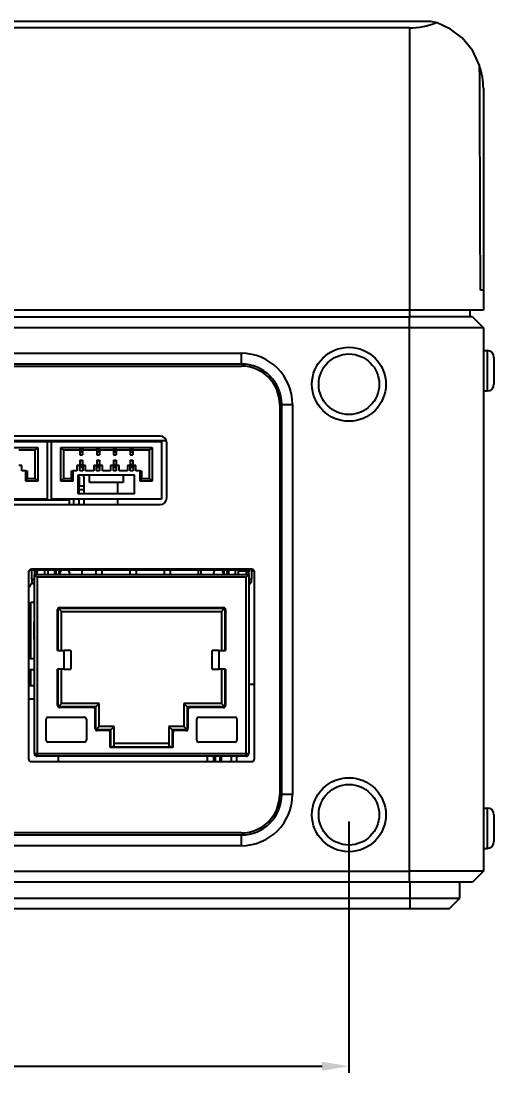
# Model space of a CAD drawing. Header units: millimetres. Extents: x 113 to 1101, y 63 to 734.
# Drawn here: x 374 to 409.2, y 338.3 to 416.5 of the extents above; entities that cross this region are included whole.
import ezdxf

# ---------------------------------------------------------------- set-up
doc = ezdxf.new("R2010")
doc.units = ezdxf.units.MM
doc.styles.get("Standard").update_dxf_attribs({"font": 'arial.ttf'})
doc.dimstyles.get("Standard").update_dxf_attribs({"dimtxt": 3, "dimasz": 2, "dimexe": 0.5, "dimexo": 0.5, "dimgap": 0.5, "dimtad": 1, "dimdec": 1, "dimzin": 0, "dimdsep": 46, "dimtxsty": 'Standard', "dimcen": 0.09, "dimclrd": 253, "dimclre": 253, "dimclrt": 6, "dimadec": 0, "dimazin": 0, "dimtfac": 1, "dimtdec": 1, "dimtofl": 0, "dimtmove": 0, "dimatfit": 3, "dimfxl": 1, "dimtolj": 1, "dimtzin": 0, "dimarcsym": 0})

# ---------------------------------------------------------------- blocks, each defined once
blk = doc.blocks.new('*D7')
at = {"color": 253, "lineweight": -2}
for p, q in [((288.408, 357.006), (288.408, 338.311)), ((398.408, 357.006), (398.408, 338.311)), ((290.408, 338.811), (396.408, 338.811))]:
    blk.add_line(p, q, dxfattribs=at)
at = {"color": 253}
for points in [[(290.408, 339.144), (290.408, 338.478), (288.408, 338.811)], [(396.408, 339.144), (396.408, 338.478), (398.408, 338.811)]]:
    blk.add_solid(points, dxfattribs=at)
at = {"layer": 'Defpoints', "color": 0}
for p in [(288.408, 357.506), (398.408, 357.506), (398.408, 338.811)]:
    blk.add_point(p, dxfattribs=at)
at = {"color": 6, "insert": (343.408, 340.843), "char_height": 3, "attachment_point": 5}
blk.add_mtext('\\A1;110.0', dxfattribs=at)

msp = doc.modelspace()

# ---------------------------------------------------------------- linework, layer by layer
for p, q in [((282.328, 416.506), (404.488, 416.506)), ((402.908, 416.006), (283.908, 416.006)), ((402.908, 416.006), (402.908, 395.006)), ((408.408, 411.506), (408.408, 396.506)), ((408.408, 396.506), (408.194, 396.506)), ((408.408, 396.506), (408.408, 395.006)), ((402.908, 395.006), (283.908, 395.006)), ((402.908, 395.006), (402.908, 394.506)), ((408.408, 395.006), (402.908, 395.006)), ((407.408, 395.006), (407.408, 394.506)), ((283.908, 394.506), (402.908, 394.506)), ((407.608, 394.506), (402.908, 394.506)), ((402.908, 393.706), (402.908, 394.506)), ((407.608, 394.506), (408.408, 393.706)), ((402.908, 393.706), (283.908, 393.706)), ((402.908, 353.306), (402.908, 393.706)), ((408.408, 393.706), (402.908, 393.706)), ((408.408, 393.706), (408.408, 353.306)), ((296.408, 391.806), (390.408, 391.806)), ((390.408, 391.006), (390.408, 391.806)), ((408.408, 392.006), (408.699, 392.006)), ((408.699, 392.006), (408.699, 389.006)), ((390.408, 391.006), (296.408, 391.006)), ((409.199, 391.506), (409.199, 389.506)), ((296.408, 390.856), (390.408, 390.856)), ((408.408, 389.006), (408.699, 389.006)), ((393.258, 388.006), (393.258, 359.006)), ((393.408, 359.006), (393.408, 388.006)), ((393.408, 388.006), (394.208, 388.006)), ((394.208, 388.006), (394.208, 359.006)), ((384.361, 385.656), (333.861, 385.656)), ((384.837, 385.306), (333.384, 385.306)), ((367.769, 385.261), (375.969, 385.261)), ((368.464, 384.811), (375.274, 384.811)), ((374.4, 385.261), (374.4, 385.306)), ((374.47, 385.306), (374.47, 385.261)), ((374.58, 385.261), (374.58, 385.306)), ((374.65, 385.306), (374.65, 385.261)), ((375.274, 384.811), (375.074, 384.611)), ((375.2, 385.261), (375.2, 385.306)), ((375.27, 385.306), (375.27, 385.261)), ((375.274, 384.811), (375.274, 382.311)), ((375.38, 385.261), (375.38, 385.306)), ((375.619, 385.301), (375.419, 385.301)), ((375.619, 385.289), (375.419, 385.289)), ((375.45, 385.306), (375.45, 385.301)), ((375.969, 385.261), (375.969, 380.961)), ((375.969, 385.256), (376.269, 385.256)), ((376.269, 380.961), (376.269, 385.261)), ((376.269, 385.261), (384.469, 385.261)), ((376.819, 385.301), (376.619, 385.301)), ((376.819, 385.289), (376.619, 385.289)), ((376.964, 384.811), (377.164, 384.611)), ((376.964, 384.811), (383.774, 384.811)), ((376.964, 382.311), (376.964, 384.811)), ((377.908, 385.306), (377.908, 385.261)), ((378.384, 384.721), (378.384, 384.611)), ((378.604, 384.721), (378.384, 384.721)), ((378.594, 385.306), (378.594, 385.261)), ((378.604, 384.721), (378.604, 384.611)), ((379.025, 385.261), (379.025, 385.306)), ((379.634, 384.721), (379.634, 384.611)), ((379.854, 384.721), (379.634, 384.721)), ((379.844, 385.306), (379.844, 385.261)), ((379.854, 384.611), (379.854, 384.721)), ((380.884, 384.721), (380.884, 384.611)), ((381.104, 384.721), (380.884, 384.721)), ((381.094, 385.306), (381.094, 385.261)), ((381.104, 384.611), (381.104, 384.721)), ((381.192, 385.306), (381.192, 385.261)), ((382.134, 384.721), (382.134, 384.611)), ((382.354, 384.721), (382.134, 384.721)), ((382.344, 385.306), (382.344, 385.261)), ((382.354, 384.611), (382.354, 384.721)), ((383.774, 384.811), (383.574, 384.611)), ((383.774, 384.811), (383.774, 382.311)), ((384.119, 385.301), (383.919, 385.301)), ((384.119, 385.289), (383.919, 385.289)), ((384.469, 385.261), (384.469, 380.961)), ((384.861, 381.056), (384.861, 385.156)), ((375.074, 384.611), (373.854, 384.611)), ((375.074, 382.511), (375.074, 384.611)), ((377.164, 384.611), (377.164, 382.511)), ((378.384, 384.611), (377.164, 384.611)), ((378.394, 384.661), (378.594, 384.661)), ((378.394, 384.649), (378.594, 384.649)), ((378.394, 384.613), (378.594, 384.613)), ((378.394, 384.601), (378.594, 384.601)), ((378.394, 384.554), (378.594, 384.554)), ((378.394, 384.506), (378.594, 384.506)), ((378.394, 384.482), (378.594, 384.482)), ((378.394, 384.255), (378.594, 384.255)), ((378.594, 384.661), (378.594, 384.649)), ((378.594, 384.649), (378.594, 384.613)), ((378.594, 384.613), (378.594, 384.601)), ((378.594, 384.601), (378.594, 384.554)), ((378.594, 384.554), (378.594, 384.506)), ((378.594, 384.506), (378.594, 384.482)), ((378.594, 384.482), (378.594, 384.255)), ((379.634, 384.611), (378.604, 384.611)), ((379.644, 384.661), (379.844, 384.661)), ((379.644, 384.649), (379.844, 384.649)), ((379.644, 384.613), (379.844, 384.613)), ((379.644, 384.601), (379.844, 384.601)), ((379.644, 384.554), (379.844, 384.554)), ((379.644, 384.506), (379.844, 384.506)), ((379.644, 384.482), (379.844, 384.482)), ((379.644, 384.255), (379.844, 384.255)), ((379.844, 384.661), (379.844, 384.649)), ((379.844, 384.649), (379.844, 384.613)), ((379.844, 384.613), (379.844, 384.601)), ((379.844, 384.601), (379.844, 384.554)), ((379.844, 384.554), (379.844, 384.506)), ((379.844, 384.506), (379.844, 384.482)), ((379.844, 384.482), (379.844, 384.255)), ((380.884, 384.611), (379.854, 384.611)), ((380.894, 384.661), (381.094, 384.661)), ((380.894, 384.649), (381.094, 384.649)), ((380.894, 384.613), (381.094, 384.613)), ((380.894, 384.601), (381.094, 384.601)), ((380.894, 384.554), (381.094, 384.554)), ((380.894, 384.506), (381.094, 384.506)), ((380.894, 384.482), (381.094, 384.482)), ((380.894, 384.255), (381.094, 384.255)), ((381.094, 384.661), (381.094, 384.649)), ((381.094, 384.649), (381.094, 384.613)), ((381.094, 384.613), (381.094, 384.601)), ((381.094, 384.601), (381.094, 384.554)), ((381.094, 384.554), (381.094, 384.506)), ((381.094, 384.506), (381.094, 384.482)), ((381.094, 384.482), (381.094, 384.255)), ((382.134, 384.611), (381.104, 384.611)), ((382.144, 384.661), (382.344, 384.661)), ((382.144, 384.649), (382.344, 384.649)), ((382.144, 384.613), (382.344, 384.613)), ((382.144, 384.601), (382.344, 384.601)), ((382.144, 384.554), (382.344, 384.554)), ((382.144, 384.506), (382.344, 384.506)), ((382.144, 384.482), (382.344, 384.482)), ((382.144, 384.255), (382.344, 384.255)), ((382.344, 384.661), (382.344, 384.649)), ((382.344, 384.649), (382.344, 384.613)), ((382.344, 384.613), (382.344, 384.601)), ((382.344, 384.601), (382.344, 384.554)), ((382.344, 384.554), (382.344, 384.506)), ((382.344, 384.506), (382.344, 384.482)), ((382.344, 384.482), (382.344, 384.255)), ((383.574, 384.611), (382.354, 384.611)), ((383.574, 382.511), (383.574, 384.611)), ((374.064, 383.471), (373.854, 383.471)), ((374.064, 383.071), (374.064, 383.471)), ((378.384, 383.471), (378.174, 383.471)), ((378.174, 383.471), (378.174, 383.071)), ((378.384, 383.061), (378.384, 383.471)), ((378.394, 383.861), (378.594, 383.861)), ((378.394, 383.849), (378.594, 383.849)), ((378.394, 383.551), (378.594, 383.551)), ((378.394, 383.497), (378.594, 383.497)), ((378.394, 383.413), (378.594, 383.413)), ((378.394, 383.354), (378.594, 383.354)), ((378.594, 383.861), (378.594, 383.849)), ((378.594, 383.849), (378.594, 383.551)), ((378.594, 383.551), (378.594, 383.497)), ((378.594, 383.497), (378.594, 383.413)), ((378.594, 383.413), (378.594, 383.354)), ((378.604, 383.471), (378.604, 383.061)), ((378.814, 383.471), (378.604, 383.471)), ((378.814, 383.071), (378.814, 383.471)), ((379.634, 383.471), (379.424, 383.471)), ((379.424, 383.471), (379.424, 383.071)), ((379.634, 383.061), (379.634, 383.471)), ((379.644, 383.861), (379.844, 383.861)), ((379.644, 383.849), (379.844, 383.849)), ((379.644, 383.551), (379.844, 383.551)), ((379.644, 383.497), (379.844, 383.497)), ((379.644, 383.413), (379.844, 383.413)), ((379.644, 383.354), (379.844, 383.354)), ((379.844, 383.861), (379.844, 383.849)), ((379.844, 383.849), (379.844, 383.551)), ((379.844, 383.551), (379.844, 383.497)), ((379.844, 383.497), (379.844, 383.413)), ((379.844, 383.413), (379.844, 383.354)), ((379.854, 383.471), (379.854, 383.061)), ((380.064, 383.471), (379.854, 383.471)), ((380.064, 383.071), (380.064, 383.471)), ((380.884, 383.471), (380.674, 383.471)), ((380.674, 383.471), (380.674, 383.071)), ((380.884, 383.061), (380.884, 383.471)), ((380.894, 383.861), (381.094, 383.861)), ((380.894, 383.849), (381.094, 383.849)), ((380.894, 383.551), (381.094, 383.551)), ((380.894, 383.497), (381.094, 383.497)), ((380.894, 383.413), (381.094, 383.413)), ((380.894, 383.354), (381.094, 383.354)), ((381.094, 383.861), (381.094, 383.849)), ((381.094, 383.849), (381.094, 383.551)), ((381.094, 383.551), (381.094, 383.497)), ((381.094, 383.497), (381.094, 383.413)), ((381.094, 383.413), (381.094, 383.354)), ((381.314, 383.471), (381.104, 383.471)), ((381.104, 383.471), (381.104, 383.061)), ((381.314, 383.071), (381.314, 383.471)), ((382.134, 383.471), (381.924, 383.471)), ((381.924, 383.471), (381.924, 383.071)), ((382.134, 383.061), (382.134, 383.471)), ((382.144, 383.861), (382.344, 383.861)), ((382.144, 383.849), (382.344, 383.849)), ((382.144, 383.551), (382.344, 383.551)), ((382.144, 383.497), (382.344, 383.497)), ((382.144, 383.413), (382.344, 383.413)), ((382.144, 383.354), (382.344, 383.354)), ((382.344, 383.861), (382.344, 383.849)), ((382.344, 383.849), (382.344, 383.551)), ((382.344, 383.551), (382.344, 383.497)), ((382.344, 383.497), (382.344, 383.413)), ((382.344, 383.413), (382.344, 383.354)), ((382.564, 383.471), (382.354, 383.471)), ((382.354, 383.471), (382.354, 383.061)), ((382.564, 383.071), (382.564, 383.471)), ((374.374, 383.071), (374.064, 383.071)), ((374.374, 382.311), (374.374, 383.071)), ((374.374, 383.071), (374.474, 383.071)), ((374.474, 382.511), (374.374, 382.311)), ((374.474, 383.071), (374.474, 382.511)), ((374.474, 382.511), (375.074, 382.511)), ((375.074, 382.511), (375.274, 382.311)), ((376.964, 382.311), (377.164, 382.511)), ((377.164, 382.511), (377.764, 382.511)), ((377.764, 383.071), (377.864, 383.071)), ((377.764, 382.511), (377.764, 383.071)), ((377.864, 382.311), (377.764, 382.511)), ((378.174, 383.071), (377.864, 383.071)), ((377.864, 383.071), (377.864, 382.311)), ((378.274, 382.761), (382.464, 382.761)), ((378.274, 381.371), (378.274, 382.761)), ((378.333, 382.606), (378.333, 381.935)), ((378.604, 383.061), (378.384, 383.061)), ((378.683, 382.606), (378.683, 381.935)), ((379.424, 383.071), (378.814, 383.071)), ((379.119, 382.211), (379.119, 382.761)), ((379.854, 383.061), (379.634, 383.061)), ((380.674, 383.071), (380.064, 383.071)), ((381.104, 383.061), (380.884, 383.061)), ((381.924, 383.071), (381.314, 383.071)), ((381.619, 382.761), (381.619, 382.211)), ((382.354, 383.061), (382.134, 383.061)), ((382.464, 381.371), (382.464, 382.761)), ((382.874, 383.071), (382.564, 383.071)), ((382.874, 383.071), (382.974, 383.071)), ((382.874, 382.311), (382.874, 383.071)), ((382.974, 382.511), (382.874, 382.311)), ((382.974, 383.071), (382.974, 382.511)), ((382.974, 382.511), (383.574, 382.511)), ((383.574, 382.511), (383.774, 382.311)), ((375.274, 382.311), (374.374, 382.311)), ((377.864, 382.311), (376.964, 382.311)), ((378.333, 381.688), (378.333, 381.935)), ((378.683, 381.935), (378.333, 381.935)), ((378.333, 381.371), (378.333, 381.688)), ((378.333, 381.688), (378.683, 381.688)), ((378.683, 381.935), (378.683, 381.688)), ((378.683, 381.688), (378.683, 381.371)), ((381.619, 382.211), (379.119, 382.211)), ((381.192, 382.211), (381.192, 381.371)), ((383.774, 382.311), (382.874, 382.311)), ((349.825, 380.906), (377.625, 380.906)), ((375.969, 380.961), (367.769, 380.961)), ((384.469, 380.961), (376.269, 380.961)), ((377.625, 380.961), (377.625, 380.906)), ((377.625, 380.556), (377.625, 380.906)), ((377.908, 380.961), (377.908, 380.556)), ((382.464, 381.371), (378.274, 381.371)), ((378.333, 380.556), (378.333, 380.961)), ((378.683, 380.961), (378.683, 380.556)), ((381.192, 380.961), (381.192, 380.556)), ((333.861, 380.556), (384.361, 380.556)), ((374.581, 375.556), (374.581, 361.656)), ((374.648, 375.706), (390.908, 375.706)), ((391.181, 375.756), (374.781, 375.756)), ((374.806, 375.024), (374.806, 375.706)), ((375.006, 375.706), (375.006, 375.556)), ((375.006, 375.556), (375.006, 375.356)), ((375.006, 375.556), (375.206, 375.556)), ((375.006, 375.356), (390.956, 375.356)), ((375.006, 362.056), (375.006, 375.356)), ((375.206, 375.706), (375.206, 375.556)), ((375.206, 375.356), (375.206, 375.556)), ((375.766, 375.706), (375.766, 375.356)), ((376.006, 375.706), (376.006, 375.356)), ((376.506, 375.706), (376.506, 375.356)), ((376.612, 375.706), (376.612, 375.356)), ((376.916, 375.356), (376.916, 375.506)), ((377.566, 375.706), (377.566, 375.638)), ((377.616, 375.506), (377.616, 375.356)), ((378.566, 375.356), (378.566, 375.706)), ((379.581, 375.706), (379.581, 375.356)), ((380.031, 375.706), (380.031, 375.356)), ((382.121, 375.706), (382.121, 375.356)), ((382.571, 375.706), (382.571, 375.356)), ((384.661, 375.706), (384.661, 375.356)), ((385.111, 375.706), (385.111, 375.356)), ((387.201, 375.706), (387.201, 375.356)), ((387.396, 375.706), (387.396, 375.356)), ((388.346, 375.356), (388.346, 375.506)), ((388.396, 375.638), (388.396, 375.706)), ((389.046, 375.506), (389.046, 375.356)), ((389.35, 375.356), (389.35, 375.706)), ((389.456, 375.706), (389.456, 375.356)), ((389.956, 375.706), (389.956, 375.356)), ((390.196, 375.356), (390.196, 375.706)), ((390.756, 375.606), (390.196, 375.606)), ((390.494, 375.706), (390.494, 375.606)), ((390.744, 375.706), (390.744, 375.606)), ((390.756, 375.706), (390.756, 375.556)), ((390.756, 375.556), (390.756, 375.356)), ((390.756, 375.556), (390.956, 375.556)), ((390.908, 375.706), (390.908, 375.756)), ((391.313, 375.706), (390.908, 375.706)), ((390.956, 375.706), (390.956, 375.556)), ((390.956, 375.356), (390.956, 375.556)), ((390.956, 375.356), (390.956, 362.056)), ((391.156, 375.706), (391.156, 375.024)), ((391.375, 375.606), (391.156, 375.606)), ((391.219, 375.706), (391.219, 375.606)), ((391.381, 361.656), (391.381, 375.556)), ((374.806, 375.024), (375.006, 375.024)), ((374.806, 375.024), (374.806, 374.854)), ((390.756, 375.156), (375.206, 375.156)), ((375.206, 375.156), (375.206, 362.056)), ((390.756, 362.056), (390.756, 375.156)), ((390.956, 375.024), (391.156, 375.024)), ((391.156, 374.854), (391.156, 375.024)), ((374.742, 373.306), (375.006, 373.306)), ((374.742, 369.106), (374.742, 373.306)), ((376.731, 369.726), (376.731, 372.756)), ((377.031, 372.606), (376.781, 372.856)), ((376.781, 372.856), (389.181, 372.856)), ((376.781, 369.726), (376.781, 372.856)), ((376.881, 372.906), (389.081, 372.906)), ((377.031, 372.606), (388.931, 372.606)), ((377.031, 369.726), (377.031, 372.606)), ((388.931, 372.606), (389.181, 372.856)), ((388.931, 372.606), (388.931, 369.726)), ((389.181, 372.856), (389.181, 369.726)), ((389.231, 372.756), (389.231, 369.726)), ((375.006, 371.856), (375, 371.856)), ((375, 370.556), (375, 371.856)), ((375, 370.556), (375.006, 370.556)), ((375.005, 369.106), (374.58, 369.106)), ((376.731, 369.726), (377.231, 369.726)), ((377.231, 368.336), (377.231, 369.726)), ((377.731, 369.726), (377.231, 369.726)), ((377.731, 369.726), (377.731, 368.336)), ((388.731, 369.726), (388.231, 369.726)), ((388.231, 368.336), (388.231, 369.726)), ((388.731, 369.726), (388.731, 368.336)), ((388.731, 369.726), (389.231, 369.726)), ((374.58, 368.306), (375.005, 368.306)), ((374.742, 367.106), (374.742, 368.306)), ((376.731, 365.626), (376.731, 368.336)), ((377.231, 368.336), (376.731, 368.336)), ((376.781, 365.526), (376.781, 368.336)), ((377.031, 365.776), (377.031, 368.336)), ((377.231, 368.336), (377.731, 368.336)), ((388.231, 368.336), (388.731, 368.336)), ((389.231, 368.336), (388.731, 368.336)), ((388.931, 368.336), (388.931, 365.776)), ((389.181, 368.336), (389.181, 365.526)), ((389.231, 368.336), (389.231, 365.626)), ((374.58, 367.106), (375.005, 367.106)), ((390.956, 367.206), (391.381, 367.206)), ((375.005, 366.106), (374.58, 366.106)), ((377.031, 365.776), (376.781, 365.526)), ((379.581, 365.526), (376.781, 365.526)), ((379.381, 365.476), (376.881, 365.476)), ((379.831, 365.776), (377.031, 365.776)), ((379.531, 363.906), (379.531, 365.326)), ((379.831, 365.776), (379.581, 365.526)), ((379.581, 363.806), (379.581, 365.526)), ((379.831, 364.056), (379.831, 365.776)), ((388.931, 365.776), (386.131, 365.776)), ((386.131, 365.776), (386.381, 365.526)), ((386.131, 365.776), (386.131, 364.056)), ((389.181, 365.526), (386.381, 365.526)), ((386.381, 365.526), (386.381, 363.806)), ((386.431, 365.326), (386.431, 363.906)), ((389.081, 365.476), (386.581, 365.476)), ((388.931, 365.776), (389.181, 365.526)), ((375.881, 363.056), (375.881, 364.606)), ((376.031, 364.756), (378.731, 364.756)), ((378.881, 364.606), (378.881, 363.056)), ((387.081, 363.056), (387.081, 364.606)), ((387.231, 364.756), (389.931, 364.756)), ((390.081, 364.606), (390.081, 363.056)), ((379.831, 364.056), (379.581, 363.806)), ((380.701, 363.806), (379.581, 363.806)), ((380.501, 363.756), (379.681, 363.756)), ((380.951, 364.056), (379.831, 364.056)), ((380.651, 362.506), (380.651, 363.606)), ((380.951, 364.056), (380.701, 363.806)), ((380.701, 362.556), (380.701, 363.806)), ((380.951, 362.602), (380.951, 364.056)), ((386.131, 364.056), (385.011, 364.056)), ((385.011, 364.056), (385.261, 363.806)), ((385.011, 364.056), (385.011, 362.602)), ((386.381, 363.806), (385.261, 363.806)), ((385.261, 363.806), (385.261, 362.556)), ((385.311, 363.606), (385.311, 362.506)), ((386.281, 363.756), (385.461, 363.756)), ((386.131, 364.056), (386.381, 363.806)), ((378.731, 362.906), (376.031, 362.906)), ((389.931, 362.906), (387.231, 362.906)), ((375.006, 362.056), (375.206, 362.056)), ((375.206, 362.056), (375.206, 361.856)), ((375.206, 362.056), (390.756, 362.056)), ((385.311, 362.506), (380.651, 362.506)), ((380.701, 362.556), (380.951, 362.602)), ((380.701, 362.556), (385.261, 362.556)), ((385.011, 362.806), (380.951, 362.806)), ((385.011, 362.602), (385.261, 362.556)), ((390.756, 362.056), (390.956, 362.056)), ((390.756, 361.856), (390.756, 362.056)), ((374.781, 361.456), (391.181, 361.456)), ((390.756, 361.856), (375.206, 361.856)), ((376.789, 361.816), (376.789, 361.456)), ((387.85, 361.856), (387.85, 361.456)), ((388.342, 361.856), (388.342, 361.456)), ((388.492, 361.456), (388.492, 361.856)), ((388.792, 361.856), (388.792, 361.456)), ((388.892, 361.856), (388.892, 361.456)), ((389.642, 361.856), (389.642, 361.456)), ((390.042, 361.856), (390.042, 361.456)), ((394.208, 359.006), (393.408, 359.006)), ((408.408, 358.006), (408.699, 358.006)), ((408.699, 358.006), (408.699, 355.006)), ((409.199, 357.506), (409.199, 355.506)), ((390.408, 356.156), (296.408, 356.156)), ((296.408, 356.006), (390.408, 356.006)), ((390.408, 355.206), (390.408, 356.006)), ((390.408, 355.206), (296.408, 355.206)), ((408.408, 355.006), (408.699, 355.006)), ((283.908, 353.306), (402.908, 353.306)), ((408.408, 353.306), (402.908, 353.306)), ((402.908, 352.506), (402.908, 353.306)), ((408.408, 353.306), (407.608, 352.506)), ((402.908, 352.506), (283.908, 352.506)), ((407.608, 352.506), (402.908, 352.506)), ((402.958, 351.306), (402.958, 352.506)), ((406.658, 351.306), (406.658, 352.506)), ((283.858, 351.306), (402.958, 351.306)), ((402.958, 350.506), (402.958, 351.306)), ((402.958, 351.306), (406.658, 351.306)), ((405.858, 350.506), (406.658, 351.306)), ((402.958, 350.506), (283.858, 350.506)), ((405.858, 350.506), (402.958, 350.506))]:
    msp.add_line(p, q)
for points in [[(404.488, 416.506), (404.736, 416.445), (404.927, 416.39)], [(408.131, 413.206), (407.619, 414.281), (406.82, 415.259), (405.973, 415.908), (404.927, 416.39)], [(375.419, 385.301), (375.419, 385.295), (375.419, 385.289)], [(375.419, 385.289), (375.419, 385.273), (375.419, 385.261)], [(375.619, 385.301), (375.619, 385.295), (375.619, 385.289)], [(375.619, 385.289), (375.619, 385.273), (375.619, 385.261)], [(376.619, 385.301), (376.619, 385.295), (376.619, 385.289)], [(376.619, 385.289), (376.619, 385.273), (376.619, 385.261)], [(376.819, 385.301), (376.819, 385.295), (376.819, 385.289)], [(376.819, 385.289), (376.819, 385.273), (376.819, 385.261)], [(378.394, 385.306), (378.394, 385.281), (378.394, 385.261)], [(379.644, 385.306), (379.644, 385.281), (379.644, 385.261)], [(380.894, 385.306), (380.894, 385.281), (380.894, 385.261)], [(382.144, 385.306), (382.144, 385.281), (382.144, 385.261)], [(383.919, 385.301), (383.919, 385.295), (383.919, 385.289)], [(383.919, 385.289), (383.919, 385.273), (383.919, 385.261)], [(384.119, 385.301), (384.119, 385.295), (384.119, 385.289)], [(384.119, 385.289), (384.119, 385.273), (384.119, 385.261)], [(378.394, 384.661), (378.394, 384.654), (378.394, 384.649)], [(378.394, 384.649), (378.394, 384.629), (378.394, 384.613)], [(378.394, 384.613), (378.394, 384.607), (378.394, 384.601)], [(378.394, 384.601), (378.394, 384.575), (378.394, 384.554)], [(378.394, 384.554), (378.394, 384.527), (378.394, 384.506)], [(378.394, 384.506), (378.394, 384.492), (378.394, 384.482)], [(378.394, 384.482), (378.394, 384.355), (378.394, 384.255)], [(379.644, 384.661), (379.644, 384.654), (379.644, 384.649)], [(379.644, 384.649), (379.644, 384.629), (379.644, 384.613)], [(379.644, 384.613), (379.644, 384.607), (379.644, 384.601)], [(379.644, 384.601), (379.644, 384.575), (379.644, 384.554)], [(379.644, 384.554), (379.644, 384.527), (379.644, 384.506)], [(379.644, 384.506), (379.644, 384.492), (379.644, 384.482)], [(379.644, 384.482), (379.644, 384.355), (379.644, 384.255)], [(380.894, 384.661), (380.894, 384.654), (380.894, 384.649)], [(380.894, 384.649), (380.894, 384.629), (380.894, 384.613)], [(380.894, 384.613), (380.894, 384.607), (380.894, 384.601)], [(380.894, 384.601), (380.894, 384.575), (380.894, 384.554)], [(380.894, 384.554), (380.894, 384.527), (380.894, 384.506)], [(380.894, 384.506), (380.894, 384.492), (380.894, 384.482)], [(380.894, 384.482), (380.894, 384.355), (380.894, 384.255)], [(382.144, 384.661), (382.144, 384.654), (382.144, 384.649)], [(382.144, 384.649), (382.144, 384.629), (382.144, 384.613)], [(382.144, 384.613), (382.144, 384.607), (382.144, 384.601)], [(382.144, 384.601), (382.144, 384.575), (382.144, 384.554)], [(382.144, 384.554), (382.144, 384.527), (382.144, 384.506)], [(382.144, 384.506), (382.144, 384.492), (382.144, 384.482)], [(382.144, 384.482), (382.144, 384.355), (382.144, 384.255)], [(378.394, 383.861), (378.394, 383.854), (378.394, 383.849)], [(378.394, 383.849), (378.394, 383.682), (378.394, 383.551)], [(378.394, 383.551), (378.394, 383.52), (378.394, 383.497)], [(378.394, 383.497), (378.394, 383.45), (378.394, 383.413)], [(378.394, 383.413), (378.394, 383.38), (378.394, 383.354)], [(379.644, 383.861), (379.644, 383.854), (379.644, 383.849)], [(379.644, 383.849), (379.644, 383.682), (379.644, 383.551)], [(379.644, 383.551), (379.644, 383.52), (379.644, 383.497)], [(379.644, 383.497), (379.644, 383.45), (379.644, 383.413)], [(379.644, 383.413), (379.644, 383.38), (379.644, 383.354)], [(380.894, 383.861), (380.894, 383.854), (380.894, 383.849)], [(380.894, 383.849), (380.894, 383.682), (380.894, 383.551)], [(380.894, 383.551), (380.894, 383.52), (380.894, 383.497)], [(380.894, 383.497), (380.894, 383.45), (380.894, 383.413)], [(380.894, 383.413), (380.894, 383.38), (380.894, 383.354)], [(382.144, 383.861), (382.144, 383.854), (382.144, 383.849)], [(382.144, 383.849), (382.144, 383.682), (382.144, 383.551)], [(382.144, 383.551), (382.144, 383.52), (382.144, 383.497)], [(382.144, 383.497), (382.144, 383.45), (382.144, 383.413)], [(382.144, 383.413), (382.144, 383.38), (382.144, 383.354)], [(375.206, 375.156), (375.116, 375.246), (375.063, 375.299), (375.022, 375.339), (375.006, 375.356)], [(376.856, 375.356), (376.856, 375.706)], [(389.105, 375.706), (389.105, 375.356)], [(390.756, 375.156), (390.846, 375.246), (390.899, 375.299), (390.939, 375.339), (390.956, 375.356)]]:
    msp.add_lwpolyline(points)
for centre, radius in [((398.408, 389.506), 2.75), ((398.408, 389.506), 2.25), ((398.408, 357.506), 2.75), ((398.408, 357.506), 2.25)]:
    msp.add_circle(centre, radius)
for centre, radius, start, end in [((402.908, 421.506), 5.5, 270, 291.53188), ((403.408, 411.506), 5, 0, 19.14047), ((390.408, 388.006), 3.8, 0, 90), ((408.699, 391.506), 0.5, 0, 90), ((390.408, 388.006), 3, 0, 90), ((390.408, 388.006), 2.85, 0, 90), ((408.699, 389.506), 0.5, 270, 0), ((384.361, 385.156), 0.5, 0, 90), ((379.775, 384.956), 0.35, 60.70078, 78.67969), ((378.133, 382.606), 0.2, 360, 45.19969), ((378.133, 382.606), 0.55, 0, 16.39406), ((384.361, 381.056), 0.5, 270, 0), ((374.781, 375.556), 0.2, 90, 180), ((377.116, 375.506), 0.2, 90, 180), ((377.416, 375.506), 0.2, 0, 90), ((388.546, 375.506), 0.2, 90, 180), ((388.846, 375.506), 0.2, 0, 90), ((391.181, 375.556), 0.2, 0, 90), ((376.342, 373.406), 2, 138.39047, 151.68656), ((375.006, 374.854), 0.2, 180, 270), ((390.956, 374.854), 0.2, 270, 360), ((376.881, 372.756), 0.15, 90, 180), ((389.081, 372.756), 0.15, 0, 90), ((376.881, 365.626), 0.15, 180, 270), ((379.381, 365.326), 0.15, 0, 90), ((386.581, 365.326), 0.15, 90, 180), ((389.081, 365.626), 0.15, 270, 0), ((376.031, 364.606), 0.15, 90, 180), ((378.731, 364.606), 0.15, 0, 90), ((387.231, 364.606), 0.15, 90, 180), ((389.931, 364.606), 0.15, 0, 90), ((379.681, 363.906), 0.15, 180, 270), ((380.501, 363.606), 0.15, 0, 90), ((385.461, 363.606), 0.15, 90, 180), ((386.281, 363.906), 0.15, 270, 360), ((376.031, 363.056), 0.15, 180, 270), ((378.731, 363.056), 0.15, 270, 0), ((387.231, 363.056), 0.15, 180, 270), ((389.931, 363.056), 0.15, 270, 0), ((375.206, 362.056), 0.2, 180, 270), ((390.756, 362.056), 0.2, 270, 0), ((374.781, 361.656), 0.2, 180, 270), ((391.181, 361.656), 0.2, 270, 0), ((390.408, 359.006), 3, 270, 0), ((390.408, 359.006), 3.8, 270, 0), ((390.408, 359.006), 2.85, 270, 360), ((408.699, 357.506), 0.5, 0, 90), ((408.699, 355.506), 0.5, 270, 0)]:
    msp.add_arc(centre, radius, start, end)
msp.add_ellipse((402.908, 272.235), major_axis=(0, 450.159), ratio=0.012218, start_param=4.992081, end_param=5.030905)

# ---------------------------------------------------------------- dimensions: what is measured, and where the dimension line sits
dim = msp.add_linear_dim(base=(398.408, 338.811), p1=(288.408, 357.506), p2=(398.408, 357.506), dimstyle='Standard')
dim.commit()
dim.dimension.update_dxf_attribs({"geometry": '*D7', "text_midpoint": (343.408, 340.843)})

doc.saveas('drawing.dxf')
